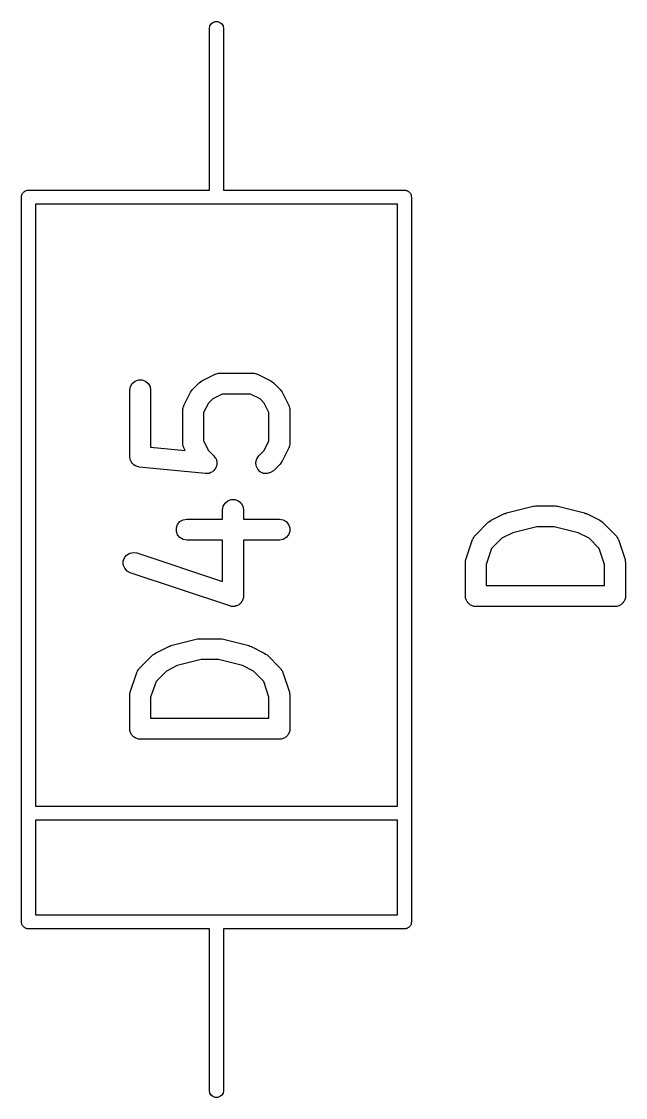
# Model space of a CAD drawing. Extents: x 39 to 139, y -131 to -25.
# Drawn here: x 131.7 to 136.04, y -131.05 to -123.33 of the extents above; entities that cross this region are included whole.
import ezdxf

# ---------------------------------------------------------------- set-up
doc = ezdxf.new("R2010")
doc.units = 0
doc.header["$MEASUREMENT"] = 0
doc.layers.add('BLACK', color=7, linetype='CONTINUOUS')

msp = doc.modelspace()

# ---------------------------------------------------------------- linework, layer by layer
at = {"layer": 'Black'}
for p, q in [((133.075, -123.337), (133.091, -123.331)), ((133.091, -123.331), (133.109, -123.331)), ((133.109, -123.331), (133.125, -123.337)), ((133.05, -123.38), (133.053, -123.363)), ((133.05, -124.54), (133.05, -123.38)), ((133.053, -123.363), (133.062, -123.348)), ((133.062, -123.348), (133.075, -123.337)), ((133.125, -123.337), (133.138, -123.348)), ((133.138, -123.348), (133.147, -123.363)), ((133.147, -123.363), (133.15, -123.38)), ((133.15, -123.38), (133.15, -124.54)), ((131.705, -124.569), (131.707, -124.565)), ((131.707, -124.565), (131.71, -124.562)), ((131.71, -124.562), (131.712, -124.558)), ((131.712, -124.558), (131.715, -124.555)), ((131.715, -124.555), (131.718, -124.552)), ((131.718, -124.552), (131.722, -124.55)), ((131.722, -124.55), (131.725, -124.547)), ((131.725, -124.547), (131.729, -124.545)), ((131.729, -124.545), (131.733, -124.543)), ((131.733, -124.543), (131.737, -124.542)), ((131.737, -124.542), (131.741, -124.541)), ((131.741, -124.541), (131.746, -124.541)), ((131.746, -124.541), (131.75, -124.54)), ((131.75, -124.54), (133.05, -124.54)), ((133.15, -124.54), (134.45, -124.54)), ((134.45, -124.54), (134.454, -124.541)), ((134.454, -124.541), (134.459, -124.541)), ((134.459, -124.541), (134.463, -124.542)), ((134.463, -124.542), (134.467, -124.543)), ((134.467, -124.543), (134.471, -124.545)), ((134.471, -124.545), (134.475, -124.547)), ((134.475, -124.547), (134.478, -124.55)), ((134.478, -124.55), (134.482, -124.552)), ((134.482, -124.552), (134.485, -124.555)), ((134.485, -124.555), (134.488, -124.558)), ((134.488, -124.558), (134.49, -124.562)), ((134.49, -124.562), (134.493, -124.565)), ((134.493, -124.565), (134.495, -124.569)), ((131.7, -124.59), (131.701, -124.586)), ((131.7, -129.79), (131.7, -124.59)), ((131.701, -124.581), (131.702, -124.577)), ((131.701, -124.586), (131.701, -124.581)), ((131.702, -124.577), (131.703, -124.573)), ((131.703, -124.573), (131.705, -124.569)), ((131.8, -124.64), (131.8, -128.96)), ((134.4, -124.64), (131.8, -124.64)), ((134.4, -128.96), (134.4, -124.64)), ((134.495, -124.569), (134.497, -124.573)), ((134.497, -124.573), (134.498, -124.577)), ((134.498, -124.577), (134.499, -124.581)), ((134.499, -124.581), (134.499, -124.586)), ((134.499, -124.586), (134.5, -124.59)), ((134.5, -124.59), (134.5, -129.79)), ((132.995, -125.909), (133.09, -125.861)), ((133.09, -125.861), (133.094, -125.86)), ((133.094, -125.86), (133.098, -125.858)), ((133.098, -125.858), (133.107, -125.856)), ((133.107, -125.856), (133.115, -125.854)), ((133.115, -125.854), (133.12, -125.854)), ((133.12, -125.854), (133.124, -125.853)), ((133.124, -125.853), (133.362, -125.853)), ((133.362, -125.853), (133.366, -125.854)), ((133.366, -125.854), (133.37, -125.854)), ((133.37, -125.854), (133.379, -125.856)), ((133.379, -125.856), (133.388, -125.858)), ((133.388, -125.858), (133.391, -125.86)), ((133.391, -125.86), (133.395, -125.861)), ((133.395, -125.861), (133.491, -125.909)), ((132.477, -125.976), (132.482, -125.95)), ((132.482, -125.95), (132.495, -125.928)), ((132.495, -125.928), (132.515, -125.911)), ((132.515, -125.911), (132.539, -125.902)), ((132.539, -125.902), (132.565, -125.902)), ((132.565, -125.902), (132.59, -125.911)), ((132.59, -125.911), (132.61, -125.928)), ((132.61, -125.928), (132.623, -125.95)), ((132.623, -125.95), (132.627, -125.976)), ((132.928, -125.97), (132.976, -125.923)), ((132.976, -125.923), (132.985, -125.916)), ((132.985, -125.916), (132.995, -125.909)), ((133.491, -125.909), (133.5, -125.916)), ((133.5, -125.916), (133.51, -125.923)), ((133.51, -125.923), (133.558, -125.97)), ((132.477, -126.452), (132.477, -125.976)), ((132.627, -125.976), (132.627, -126.384)), ((132.866, -126.085), (132.914, -125.99)), ((132.914, -125.99), (132.921, -125.98)), ((132.921, -125.98), (132.928, -125.97)), ((133.142, -126.003), (133.073, -126.037)), ((133.344, -126.003), (133.142, -126.003)), ((133.413, -126.037), (133.344, -126.003)), ((133.558, -125.97), (133.565, -125.98)), ((133.565, -125.98), (133.572, -125.99)), ((133.572, -125.99), (133.619, -126.085)), ((132.859, -126.11), (132.861, -126.102)), ((132.859, -126.114), (132.859, -126.11)), ((132.861, -126.102), (132.863, -126.093)), ((132.863, -126.093), (132.865, -126.089)), ((132.865, -126.089), (132.866, -126.085)), ((133.043, -126.068), (133.008, -126.136)), ((133.073, -126.037), (133.043, -126.068)), ((133.443, -126.068), (133.413, -126.037)), ((133.477, -126.136), (133.443, -126.068)), ((133.619, -126.085), (133.621, -126.089)), ((133.621, -126.089), (133.623, -126.093)), ((133.623, -126.093), (133.624, -126.102)), ((133.624, -126.102), (133.627, -126.11)), ((133.627, -126.11), (133.627, -126.114)), ((132.858, -126.119), (132.859, -126.114)), ((132.858, -126.357), (132.858, -126.119)), ((133.008, -126.136), (133.008, -126.339)), ((133.477, -126.339), (133.477, -126.136)), ((133.627, -126.114), (133.627, -126.119)), ((133.627, -126.119), (133.627, -126.357)), ((133.008, -126.339), (133.043, -126.407)), ((133.443, -126.407), (133.477, -126.339)), ((132.627, -126.384), (132.876, -126.409)), ((132.859, -126.361), (132.858, -126.357)), ((132.859, -126.365), (132.859, -126.361)), ((132.861, -126.374), (132.859, -126.365)), ((132.863, -126.382), (132.861, -126.374)), ((132.865, -126.386), (132.863, -126.382)), ((132.866, -126.39), (132.865, -126.386)), ((132.876, -126.409), (132.866, -126.39)), ((133.043, -126.407), (133.082, -126.446)), ((133.404, -126.446), (133.443, -126.407)), ((133.619, -126.39), (133.572, -126.485)), ((133.621, -126.386), (133.619, -126.39)), ((133.623, -126.382), (133.621, -126.386)), ((133.624, -126.374), (133.623, -126.382)), ((133.627, -126.365), (133.624, -126.374)), ((133.627, -126.357), (133.627, -126.361)), ((133.627, -126.361), (133.627, -126.365)), ((132.478, -126.455), (132.477, -126.452)), ((132.478, -126.458), (132.478, -126.455)), ((132.48, -126.467), (132.478, -126.458)), ((132.482, -126.478), (132.48, -126.467)), ((132.483, -126.48), (132.482, -126.478)), ((132.484, -126.483), (132.483, -126.48)), ((132.49, -126.491), (132.484, -126.483)), ((132.495, -126.5), (132.49, -126.491)), ((133.082, -126.446), (133.082, -126.447)), ((133.082, -126.447), (133.082, -126.447)), ((133.082, -126.447), (133.089, -126.458)), ((133.089, -126.458), (133.097, -126.468)), ((133.097, -126.468), (133.097, -126.468)), ((133.097, -126.468), (133.097, -126.469)), ((133.097, -126.469), (133.1, -126.481)), ((133.1, -126.481), (133.103, -126.493)), ((133.103, -126.494), (133.102, -126.506)), ((133.103, -126.493), (133.103, -126.493)), ((133.103, -126.493), (133.103, -126.494)), ((133.382, -126.493), (133.389, -126.468)), ((133.385, -126.519), (133.382, -126.493)), ((133.389, -126.468), (133.404, -126.446)), ((133.565, -126.495), (133.558, -126.505)), ((133.572, -126.485), (133.565, -126.495)), ((132.497, -126.502), (132.495, -126.5)), ((132.499, -126.504), (132.497, -126.502)), ((132.507, -126.51), (132.499, -126.504)), ((132.515, -126.517), (132.507, -126.51)), ((132.518, -126.518), (132.515, -126.517)), ((132.52, -126.519), (132.518, -126.518)), ((132.53, -126.522), (132.52, -126.519)), ((132.539, -126.526), (132.53, -126.522)), ((132.542, -126.526), (132.539, -126.526)), ((132.545, -126.527), (132.542, -126.526)), ((133.021, -126.574), (132.545, -126.527)), ((133.022, -126.574), (133.021, -126.574)), ((133.034, -126.573), (133.022, -126.574)), ((133.022, -126.574), (133.022, -126.574)), ((133.047, -126.572), (133.034, -126.573)), ((133.048, -126.572), (133.047, -126.572)), ((133.059, -126.567), (133.048, -126.572)), ((133.048, -126.572), (133.048, -126.572)), ((133.071, -126.561), (133.059, -126.567)), ((133.072, -126.561), (133.071, -126.561)), ((133.071, -126.561), (133.071, -126.561)), ((133.08, -126.552), (133.072, -126.561)), ((133.089, -126.543), (133.08, -126.552)), ((133.09, -126.543), (133.089, -126.543)), ((133.095, -126.531), (133.09, -126.543)), ((133.09, -126.543), (133.09, -126.543)), ((133.101, -126.52), (133.095, -126.531)), ((133.102, -126.506), (133.101, -126.519)), ((133.101, -126.519), (133.101, -126.519)), ((133.101, -126.519), (133.101, -126.52)), ((133.396, -126.543), (133.385, -126.519)), ((133.414, -126.561), (133.396, -126.543)), ((133.438, -126.572), (133.414, -126.561)), ((133.464, -126.574), (133.438, -126.572)), ((133.489, -126.567), (133.464, -126.574)), ((133.51, -126.553), (133.489, -126.567)), ((133.558, -126.505), (133.51, -126.553)), ((133.149, -126.807), (133.162, -126.785)), ((133.162, -126.785), (133.182, -126.768)), ((133.182, -126.768), (133.206, -126.759)), ((133.206, -126.759), (133.232, -126.759)), ((133.232, -126.759), (133.257, -126.768)), ((133.257, -126.768), (133.277, -126.785)), ((133.277, -126.785), (133.29, -126.807)), ((135.382, -126.807), (135.391, -126.805)), ((135.391, -126.805), (135.534, -126.805)), ((135.534, -126.805), (135.543, -126.807)), ((133.144, -126.833), (133.149, -126.807)), ((133.144, -126.901), (133.144, -126.833)), ((133.29, -126.807), (133.294, -126.833)), ((133.294, -126.833), (133.294, -126.901)), ((135.072, -126.909), (135.167, -126.861)), ((135.167, -126.861), (135.175, -126.859)), ((135.175, -126.859), (135.182, -126.855)), ((135.182, -126.855), (135.373, -126.808)), ((135.373, -126.808), (135.382, -126.807)), ((135.543, -126.807), (135.552, -126.808)), ((135.552, -126.808), (135.742, -126.855)), ((135.742, -126.855), (135.75, -126.859)), ((135.75, -126.859), (135.758, -126.861)), ((135.758, -126.861), (135.853, -126.909)), ((132.812, -126.963), (132.821, -126.938)), ((132.821, -126.938), (132.838, -126.918)), ((132.838, -126.918), (132.86, -126.905)), ((132.86, -126.905), (132.886, -126.901)), ((132.886, -126.901), (133.144, -126.901)), ((133.294, -126.901), (133.552, -126.901)), ((133.552, -126.901), (133.578, -126.905)), ((133.578, -126.905), (133.601, -126.918)), ((133.601, -126.918), (133.617, -126.938)), ((133.617, -126.938), (133.626, -126.963)), ((134.957, -127.018), (135.052, -126.923)), ((135.052, -126.923), (135.062, -126.916)), ((135.062, -126.916), (135.072, -126.909)), ((135.4, -126.955), (135.227, -126.999)), ((135.525, -126.955), (135.4, -126.955)), ((135.698, -126.999), (135.525, -126.955)), ((135.853, -126.909), (135.863, -126.916)), ((135.863, -126.916), (135.873, -126.923)), ((135.873, -126.923), (135.968, -127.018)), ((132.812, -126.989), (132.812, -126.963)), ((132.821, -127.013), (132.812, -126.989)), ((132.838, -127.033), (132.821, -127.013)), ((132.86, -127.046), (132.838, -127.033)), ((133.601, -127.033), (133.578, -127.046)), ((133.617, -127.013), (133.601, -127.033)), ((133.626, -126.989), (133.617, -127.013)), ((133.626, -126.963), (133.626, -126.989)), ((134.942, -127.039), (134.947, -127.032)), ((134.947, -127.032), (134.951, -127.024)), ((134.951, -127.024), (134.954, -127.021)), ((134.954, -127.021), (134.957, -127.018)), ((135.15, -127.037), (135.076, -127.111)), ((135.227, -126.999), (135.15, -127.037)), ((135.775, -127.037), (135.698, -126.999)), ((135.849, -127.111), (135.775, -127.037)), ((135.968, -127.018), (135.97, -127.021)), ((135.97, -127.021), (135.974, -127.024)), ((135.974, -127.024), (135.978, -127.032)), ((135.978, -127.032), (135.983, -127.039)), ((132.886, -127.051), (132.86, -127.046)), ((133.144, -127.051), (132.886, -127.051)), ((133.144, -127.348), (133.144, -127.051)), ((133.552, -127.051), (133.294, -127.051)), ((133.294, -127.051), (133.294, -127.452)), ((133.578, -127.046), (133.552, -127.051)), ((134.891, -127.19), (134.939, -127.047)), ((134.939, -127.047), (134.941, -127.043)), ((134.941, -127.043), (134.942, -127.039)), ((135.076, -127.111), (135.037, -127.226)), ((135.887, -127.226), (135.849, -127.111)), ((135.983, -127.039), (135.984, -127.043)), ((135.984, -127.043), (135.986, -127.047)), ((135.986, -127.047), (136.034, -127.19)), ((132.431, -127.203), (132.439, -127.178)), ((132.439, -127.178), (132.455, -127.158)), ((132.455, -127.158), (132.477, -127.144)), ((132.477, -127.144), (132.503, -127.139)), ((132.503, -127.139), (132.528, -127.143)), ((132.528, -127.143), (133.144, -127.348)), ((134.889, -127.202), (134.891, -127.19)), ((136.034, -127.19), (136.035, -127.202)), ((132.431, -127.229), (132.431, -127.203)), ((132.441, -127.253), (132.431, -127.229)), ((132.458, -127.273), (132.441, -127.253)), ((134.887, -127.214), (134.889, -127.202)), ((134.887, -127.452), (134.887, -127.214)), ((135.037, -127.226), (135.037, -127.377)), ((135.887, -127.377), (135.887, -127.226)), ((136.035, -127.202), (136.037, -127.214)), ((136.037, -127.214), (136.037, -127.452)), ((132.481, -127.285), (132.458, -127.273)), ((133.195, -127.523), (132.481, -127.285)), ((135.037, -127.377), (135.887, -127.377)), ((133.277, -127.5), (133.272, -127.504)), ((133.28, -127.494), (133.277, -127.5)), ((133.285, -127.488), (133.28, -127.494)), ((133.287, -127.482), (133.285, -127.488)), ((133.29, -127.478), (133.287, -127.482)), ((133.291, -127.47), (133.29, -127.478)), ((133.293, -127.463), (133.291, -127.47)), ((133.294, -127.452), (133.293, -127.457)), ((133.293, -127.457), (133.293, -127.463)), ((134.889, -127.458), (134.887, -127.452)), ((134.889, -127.465), (134.889, -127.458)), ((134.891, -127.471), (134.889, -127.465)), ((134.892, -127.478), (134.891, -127.471)), ((134.895, -127.483), (134.892, -127.478)), ((134.897, -127.489), (134.895, -127.483)), ((134.902, -127.494), (134.897, -127.489)), ((134.905, -127.5), (134.902, -127.494)), ((134.91, -127.504), (134.905, -127.5)), ((136.02, -127.5), (136.015, -127.504)), ((136.023, -127.494), (136.02, -127.5)), ((136.027, -127.489), (136.023, -127.494)), ((136.03, -127.483), (136.027, -127.489)), ((136.033, -127.478), (136.03, -127.483)), ((136.034, -127.471), (136.033, -127.478)), ((136.036, -127.465), (136.034, -127.471)), ((136.037, -127.452), (136.036, -127.458)), ((136.036, -127.458), (136.036, -127.465)), ((133.201, -127.524), (133.195, -127.523)), ((133.206, -127.526), (133.201, -127.524)), ((133.214, -127.526), (133.206, -127.526)), ((133.221, -127.527), (133.214, -127.526)), ((133.227, -127.526), (133.221, -127.527)), ((133.232, -127.526), (133.227, -127.526)), ((133.239, -127.523), (133.232, -127.526)), ((133.247, -127.522), (133.239, -127.523)), ((133.251, -127.519), (133.247, -127.522)), ((133.257, -127.517), (133.251, -127.519)), ((133.262, -127.512), (133.257, -127.517)), ((133.269, -127.508), (133.262, -127.512)), ((133.272, -127.504), (133.269, -127.508)), ((134.914, -127.509), (134.91, -127.504)), ((134.92, -127.513), (134.914, -127.509)), ((134.925, -127.517), (134.92, -127.513)), ((134.931, -127.519), (134.925, -127.517)), ((134.937, -127.522), (134.931, -127.519)), ((134.943, -127.524), (134.937, -127.522)), ((134.949, -127.526), (134.943, -127.524)), ((134.956, -127.526), (134.949, -127.526)), ((134.962, -127.527), (134.956, -127.526)), ((135.962, -127.527), (134.962, -127.527)), ((135.969, -127.526), (135.962, -127.527)), ((135.975, -127.526), (135.969, -127.526)), ((135.982, -127.524), (135.975, -127.526)), ((135.988, -127.522), (135.982, -127.524)), ((135.994, -127.519), (135.988, -127.522)), ((136, -127.517), (135.994, -127.519)), ((136.005, -127.513), (136, -127.517)), ((136.011, -127.509), (136.005, -127.513)), ((136.015, -127.504), (136.011, -127.509)), ((132.765, -127.811), (132.772, -127.808)), ((132.772, -127.808), (132.963, -127.76)), ((132.963, -127.76), (132.972, -127.759)), ((132.972, -127.759), (132.981, -127.758)), ((132.981, -127.758), (133.124, -127.758)), ((133.124, -127.758), (133.133, -127.759)), ((133.133, -127.759), (133.142, -127.76)), ((133.142, -127.76), (133.332, -127.808)), ((133.332, -127.808), (133.34, -127.811)), ((132.547, -127.97), (132.642, -127.875)), ((132.642, -127.875), (132.652, -127.868)), ((132.652, -127.868), (132.662, -127.861)), ((132.662, -127.861), (132.757, -127.813)), ((132.757, -127.813), (132.765, -127.811)), ((133.34, -127.811), (133.348, -127.813)), ((133.348, -127.813), (133.443, -127.861)), ((133.443, -127.861), (133.453, -127.868)), ((133.453, -127.868), (133.463, -127.875)), ((133.463, -127.875), (133.558, -127.97)), ((132.817, -127.951), (132.74, -127.99)), ((132.99, -127.908), (132.817, -127.951)), ((133.115, -127.908), (132.99, -127.908)), ((133.288, -127.951), (133.115, -127.908)), ((133.365, -127.99), (133.288, -127.951)), ((132.481, -128.142), (132.529, -128)), ((132.529, -128), (132.531, -127.996)), ((132.531, -127.996), (132.532, -127.992)), ((132.532, -127.992), (132.537, -127.984)), ((132.537, -127.984), (132.541, -127.977)), ((132.541, -127.977), (132.544, -127.974)), ((132.544, -127.974), (132.547, -127.97)), ((132.74, -127.99), (132.666, -128.064)), ((133.439, -128.064), (133.365, -127.99)), ((133.558, -127.97), (133.56, -127.974)), ((133.56, -127.974), (133.564, -127.977)), ((133.564, -127.977), (133.568, -127.984)), ((133.568, -127.984), (133.573, -127.992)), ((133.573, -127.992), (133.574, -127.996)), ((133.574, -127.996), (133.576, -128)), ((133.576, -128), (133.624, -128.142)), ((132.666, -128.064), (132.627, -128.178)), ((133.477, -128.178), (133.439, -128.064)), ((132.477, -128.166), (132.479, -128.154)), ((132.477, -128.404), (132.477, -128.166)), ((132.479, -128.154), (132.481, -128.142)), ((132.627, -128.178), (132.627, -128.329)), ((133.477, -128.329), (133.477, -128.178)), ((133.624, -128.142), (133.625, -128.154)), ((133.625, -128.154), (133.627, -128.166)), ((133.627, -128.166), (133.627, -128.404)), ((132.627, -128.329), (133.477, -128.329)), ((132.479, -128.411), (132.477, -128.404)), ((132.479, -128.417), (132.479, -128.411)), ((132.481, -128.423), (132.479, -128.417)), ((132.482, -128.43), (132.481, -128.423)), ((133.624, -128.423), (133.623, -128.43)), ((133.626, -128.417), (133.624, -128.423)), ((133.627, -128.404), (133.626, -128.411)), ((133.626, -128.411), (133.626, -128.417)), ((132.485, -128.436), (132.482, -128.43)), ((132.487, -128.442), (132.485, -128.436)), ((132.492, -128.447), (132.487, -128.442)), ((132.495, -128.452), (132.492, -128.447)), ((132.5, -128.457), (132.495, -128.452)), ((132.504, -128.462), (132.5, -128.457)), ((132.51, -128.465), (132.504, -128.462)), ((132.515, -128.469), (132.51, -128.465)), ((132.521, -128.471), (132.515, -128.469)), ((132.527, -128.475), (132.521, -128.471)), ((132.533, -128.476), (132.527, -128.475)), ((132.539, -128.478), (132.533, -128.476)), ((132.546, -128.478), (132.539, -128.478)), ((132.552, -128.479), (132.546, -128.478)), ((133.552, -128.479), (132.552, -128.479)), ((133.559, -128.478), (133.552, -128.479)), ((133.565, -128.478), (133.559, -128.478)), ((133.572, -128.476), (133.565, -128.478)), ((133.578, -128.475), (133.572, -128.476)), ((133.584, -128.471), (133.578, -128.475)), ((133.59, -128.469), (133.584, -128.471)), ((133.595, -128.465), (133.59, -128.469)), ((133.601, -128.462), (133.595, -128.465)), ((133.605, -128.457), (133.601, -128.462)), ((133.61, -128.452), (133.605, -128.457)), ((133.613, -128.447), (133.61, -128.452)), ((133.617, -128.442), (133.613, -128.447)), ((133.62, -128.436), (133.617, -128.442)), ((133.623, -128.43), (133.62, -128.436)), ((131.8, -128.96), (134.4, -128.96)), ((131.8, -129.06), (131.8, -129.74)), ((134.4, -129.06), (131.8, -129.06)), ((134.4, -129.74), (134.4, -129.06)), ((131.701, -129.794), (131.7, -129.79)), ((131.701, -129.799), (131.701, -129.794)), ((131.702, -129.803), (131.701, -129.799)), ((131.703, -129.807), (131.702, -129.803)), ((131.705, -129.811), (131.703, -129.807)), ((131.707, -129.815), (131.705, -129.811)), ((131.71, -129.818), (131.707, -129.815)), ((131.8, -129.74), (134.4, -129.74)), ((134.493, -129.815), (134.49, -129.818)), ((134.495, -129.811), (134.493, -129.815)), ((134.497, -129.807), (134.495, -129.811)), ((134.498, -129.803), (134.497, -129.807)), ((134.499, -129.799), (134.498, -129.803)), ((134.5, -129.79), (134.499, -129.794)), ((134.499, -129.794), (134.499, -129.799)), ((131.712, -129.822), (131.71, -129.818)), ((131.715, -129.825), (131.712, -129.822)), ((131.718, -129.828), (131.715, -129.825)), ((131.722, -129.83), (131.718, -129.828)), ((131.725, -129.833), (131.722, -129.83)), ((131.729, -129.835), (131.725, -129.833)), ((131.733, -129.837), (131.729, -129.835)), ((131.737, -129.838), (131.733, -129.837)), ((131.741, -129.839), (131.737, -129.838)), ((131.746, -129.839), (131.741, -129.839)), ((131.75, -129.84), (131.746, -129.839)), ((133.05, -129.84), (131.75, -129.84)), ((133.05, -131), (133.05, -129.84)), ((134.45, -129.84), (133.15, -129.84)), ((133.15, -129.84), (133.15, -131)), ((134.454, -129.839), (134.45, -129.84)), ((134.459, -129.839), (134.454, -129.839)), ((134.463, -129.838), (134.459, -129.839)), ((134.467, -129.837), (134.463, -129.838)), ((134.471, -129.835), (134.467, -129.837)), ((134.475, -129.833), (134.471, -129.835)), ((134.478, -129.83), (134.475, -129.833)), ((134.482, -129.828), (134.478, -129.83)), ((134.485, -129.825), (134.482, -129.828)), ((134.488, -129.822), (134.485, -129.825)), ((134.49, -129.818), (134.488, -129.822)), ((133.053, -131.017), (133.05, -131)), ((133.062, -131.032), (133.053, -131.017)), ((133.075, -131.043), (133.062, -131.032)), ((133.091, -131.049), (133.075, -131.043)), ((133.109, -131.049), (133.091, -131.049)), ((133.125, -131.043), (133.109, -131.049)), ((133.138, -131.032), (133.125, -131.043)), ((133.147, -131.017), (133.138, -131.032)), ((133.15, -131), (133.147, -131.017))]:
    msp.add_line(p, q, dxfattribs=at)

doc.saveas('drawing.dxf')
